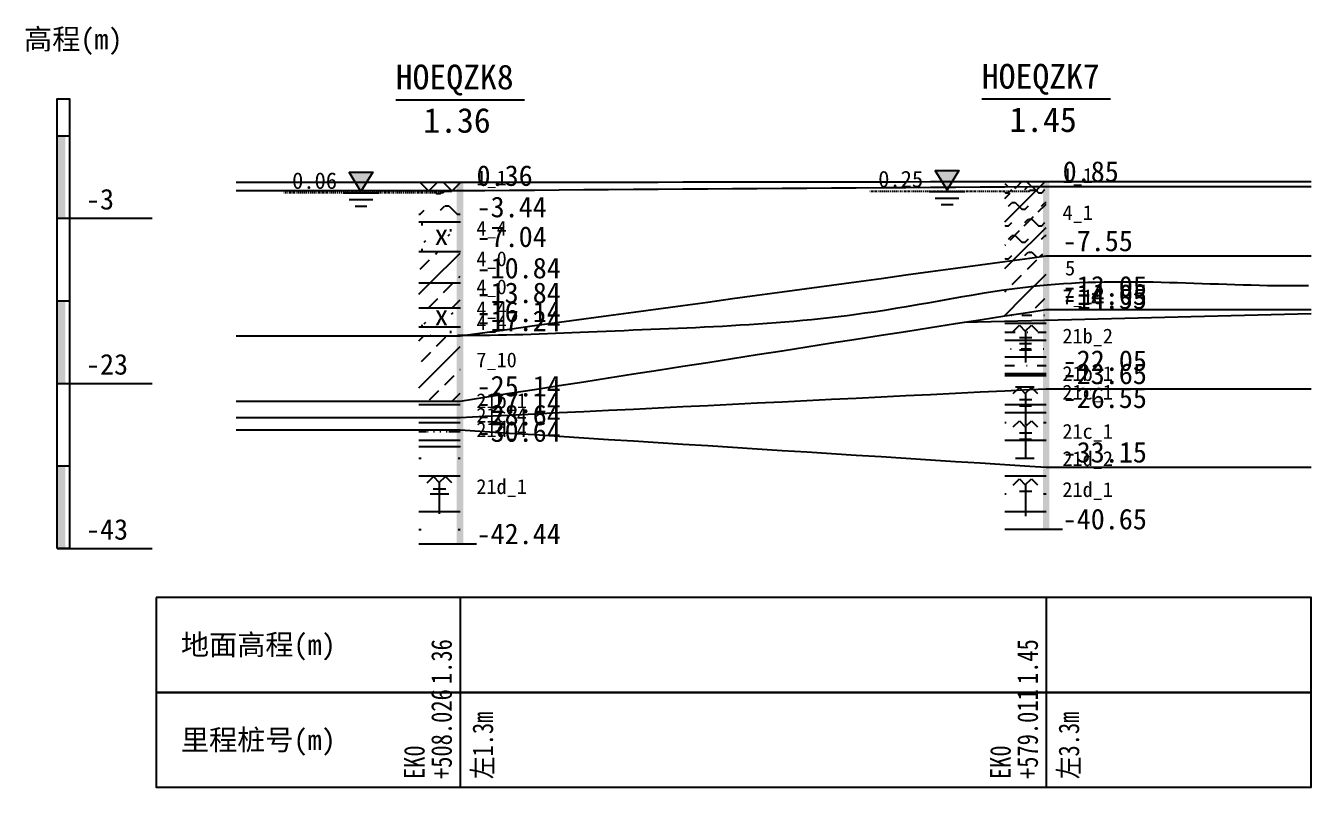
# Model space of a CAD drawing. Header units: millimetres. Extents: x 0 to 987207, y 0 to 5060561.
# Drawn here: x 492769.6 to 492925.3, y 2530088.9 to 2530181.1 of the extents above; entities that cross this region are included whole.
import ezdxf

# ---------------------------------------------------------------- set-up
doc = ezdxf.new("R2010")
doc.units = ezdxf.units.MM
doc.header["$LTSCALE"] = 0.1
doc.linetypes.add('DASHDOT', pattern=[1, 0.5, -0.25, 0, -0.25])
for name, color, linetype in [('1', 1, 'CONTINUOUS'), ('3', 3, 'CONTINUOUS'), ('4', 5, 'CONTINUOUS'), ('其他', 7, 'CONTINUOUS'), ('图例1', 3, 'CONTINUOUS'), ('图例21b', 3, 'CONTINUOUS'), ('图例21c', 3, 'CONTINUOUS'), ('图例21d', 3, 'CONTINUOUS'), ('图例4', 3, 'CONTINUOUS'), ('图例5', 3, 'CONTINUOUS'), ('图例7', 3, 'CONTINUOUS'), ('地表线', 6, 'CONTINUOUS'), ('子层线', 4, 'CONTINUOUS'), ('层号（子）1_1', 2, 'CONTINUOUS'), ('层号（子）21b_1', 2, 'CONTINUOUS'), ('层号（子）21b_2', 2, 'CONTINUOUS'), ('层号（子）21c_1', 2, 'CONTINUOUS'), ('层号（子）21c_4', 2, 'CONTINUOUS'), ('层号（子）21d_1', 2, 'CONTINUOUS'), ('层号（子）21d_2', 2, 'CONTINUOUS'), ('层号（子）21d_4', 2, 'CONTINUOUS'), ('层号（子）4_0', 2, 'CONTINUOUS'), ('层号（子）4_1', 2, 'CONTINUOUS'), ('层号（子）4_4', 2, 'CONTINUOUS'), ('层号（子）7_10', 2, 'CONTINUOUS'), ('层深1', 7, 'CONTINUOUS'), ('层深21b', 7, 'CONTINUOUS'), ('层深21c', 7, 'CONTINUOUS'), ('层深21d', 7, 'CONTINUOUS'), ('层深4', 7, 'CONTINUOUS'), ('层深5', 7, 'CONTINUOUS'), ('层深7', 7, 'CONTINUOUS'), ('层深8', 7, 'CONTINUOUS'), ('层线1', 4, 'CONTINUOUS'), ('层线21b', 4, 'CONTINUOUS'), ('层线21c', 4, 'CONTINUOUS'), ('层线4', 4, 'CONTINUOUS'), ('层线7', 4, 'CONTINUOUS'), ('层线8', 4, 'CONTINUOUS')]:
    doc.layers.add(name, color=color, linetype=linetype)
doc.styles.add('tsObj1', font='SIMFANG.TTF')
doc.styles.add('tsObj2', font='SIMFANG.TTF')
pattern_1 = [(45, (492703.8707, 2530001.3007), (-1.414214, 1.414214), []), (135, (492703.8707, 2530001.3007), (-1.414214, -1.414214), [])]
pattern_2 = [(45, (492704.5707, 2530004.8007), (2.474874, 7.42462), [0.28, -3.5]), (45, (492705.6207, 2530003.0507), (3e-16, 4.94975), [0.28, -3.5]), (90, (492709.1207, 2530003.0507), (-3.5, 0.7), [0.28, -2.8])]
pattern_3 = [(45, (492703.8707, 2530001.3007), (-2.828424, 2.828424), []), (45, (492706.6707, 2530001.3007), (-2.828424, 2.828424), [1.6, -1])]
pattern_4 = [(0, (492703.8707, 2530001.3007), (0, 4.32), []), (0, (492703.8707, 2530003.4607), (3.375, 4.32), [2.25, -4.5])]
pattern_5 = [(0, (492703.8707, 2530001.3007), (0, 2.16), []), (0, (492703.8707, 2530002.3807), (2.25, 2.16), [1.8, -2.7]), (0, (492703.8707, 2530002.3807), (2.34, 2.16), [0.09, -0.675])]

msp = doc.modelspace()

# ---------------------------------------------------------------- hatches: boundary and pattern name
at = {"layer": '4', "linetype": 'Continuous'}
h = msp.add_hatch(color=8, dxfattribs=at)
h.dxf.hatch_style = 1
h.paths.add_polyline_path([(492808.7818, 2530163.3838), (492811.6618, 2530163.3838), (492810.2218, 2530161.0638)])
h = msp.add_hatch(color=8, dxfattribs=at)
h.dxf.hatch_style = 1
h.paths.add_polyline_path([(492879.7718, 2530163.5738), (492882.6518, 2530163.5738), (492881.2118, 2530161.2538)])
at = {"layer": '图例1', "linetype": 'Continuous'}
h = msp.add_hatch(dxfattribs=at)
h.set_pattern_fill('STT', color=8, scale=0.4, style=2, pattern_type=2)
h.set_pattern_definition(pattern_1)
h.paths.add_polyline_path([(492817.2218, 2530162.1638), (492822.2218, 2530162.1638), (492822.2218, 2530161.1638), (492817.2218, 2530161.1638)])
h = msp.add_hatch(dxfattribs=at)
h.set_pattern_fill('STT', color=8, scale=0.4, style=2, pattern_type=2)
h.set_pattern_definition(pattern_1)
h.paths.add_polyline_path([(492888.2118, 2530162.2475), (492888.2218, 2530162.2475), (492891.2218, 2530162.2513), (492893.2118, 2530162.2538), (492893.2118, 2530161.6538), (492891.2218, 2530161.6401), (492888.2218, 2530161.6194), (492888.2118, 2530161.6193)])
at = {"layer": '图例21b', "linetype": 'Continuous'}
h = msp.add_hatch(dxfattribs=at)
h.set_pattern_fill('FSZNY', color=8, scale=0.5, style=2, pattern_type=2)
h.set_pattern_definition([(0, (492703.8707, 2530001.3007), (0, 2.025), []), (0, (492705.4907, 2530002.2727), (2.025, 2.025), [0.081, -1.215, 1.215, -1.458])])
h.paths.add_polyline_path([(492888.2118, 2530145.9727), (492888.2218, 2530145.9743), (492891.2218, 2530146.443), (492893.2118, 2530146.2538), (492893.2118, 2530138.7538), (492891.2218, 2530138.7538), (492888.2218, 2530138.7538), (492888.2118, 2530138.7538)])
h = msp.add_hatch(dxfattribs=at)
h.set_pattern_fill('NY', color=8, scale=0.6, style=2, pattern_type=2)
h.set_pattern_definition(pattern_4)
h.paths.add_polyline_path([(492888.2118, 2530138.7538), (492888.2218, 2530138.7538), (492891.2218, 2530138.7538), (492893.2118, 2530138.7538), (492893.2118, 2530137.1538), (492891.2218, 2530137.056), (492888.2218, 2530136.9085), (492888.2118, 2530136.908)])
h = msp.add_hatch(dxfattribs=at)
h.set_pattern_fill('NY', color=8, scale=0.6, style=2, pattern_type=2)
h.set_pattern_definition(pattern_4)
h.paths.add_polyline_path([(492817.2218, 2530135.6638), (492822.2218, 2530135.6638), (492822.2218, 2530133.6638), (492817.2218, 2530133.6638)])
at = {"layer": '图例21c', "linetype": 'Continuous'}
h = msp.add_hatch(dxfattribs=at)
h.set_pattern_fill('NY', color=8, scale=0.6, style=2, pattern_type=2)
h.set_pattern_definition(pattern_4)
h.paths.add_polyline_path([(492888.2118, 2530136.908), (492888.2218, 2530136.9085), (492891.2218, 2530137.056), (492893.2118, 2530137.1538), (492893.2118, 2530134.2538), (492891.2218, 2530134.2538), (492888.2218, 2530134.2538), (492888.2118, 2530134.2538)])
h = msp.add_hatch(dxfattribs=at)
h.set_pattern_fill('NZFSY', color=8, scale=0.45, style=2, pattern_type=2)
h.set_pattern_definition(pattern_5)
h.paths.add_polyline_path([(492817.2218, 2530133.6638), (492822.2218, 2530133.6638), (492822.2218, 2530132.1638), (492817.2218, 2530132.1638)])
h = msp.add_hatch(dxfattribs=at)
h.set_pattern_fill('NY', color=8, scale=0.6, style=2, pattern_type=2)
h.set_pattern_definition(pattern_4)
h.paths.add_polyline_path([(492888.2118, 2530134.2538), (492888.2218, 2530134.2538), (492891.2218, 2530134.2538), (492893.2118, 2530134.2538), (492893.2118, 2530127.6538), (492891.2218, 2530127.7803), (492888.2218, 2530127.9708), (492888.2118, 2530127.9715)])
at = {"layer": '图例21d', "linetype": 'Continuous'}
h = msp.add_hatch(dxfattribs=at)
h.set_pattern_fill('NZFSY', color=8, scale=0.45, style=2, pattern_type=2)
h.set_pattern_definition(pattern_5)
h.paths.add_polyline_path([(492817.2218, 2530132.1638), (492822.2218, 2530132.1638), (492822.2218, 2530130.1638), (492817.2218, 2530130.1638)])
h = msp.add_hatch(dxfattribs=at)
h.set_pattern_fill('NY', color=8, scale=0.6, style=2, pattern_type=2)
h.set_pattern_definition(pattern_4)
h.paths.add_polyline_path([(492817.2218, 2530130.1638), (492822.2218, 2530130.1638), (492822.2218, 2530118.3638), (492817.2218, 2530118.3638)])
h = msp.add_hatch(dxfattribs=at)
h.set_pattern_fill('NY', color=8, scale=0.6, style=2, pattern_type=2)
h.set_pattern_definition(pattern_4)
h.paths.add_polyline_path([(492888.2118, 2530128.1614), (492888.2218, 2530127.9708), (492891.2218, 2530127.7803), (492893.2118, 2530127.6538), (492893.2118, 2530120.1538), (492891.2218, 2530120.1538), (492888.2218, 2530120.1538), (492888.2118, 2530120.1538)])
at = {"layer": '图例4', "linetype": 'Continuous'}
h = msp.add_hatch(dxfattribs=at)
h.set_pattern_fill('YN', color=8, scale=0.5, style=2, pattern_type=2)
h.set_pattern_definition([(45, (492702.3707, 2530001.3007), (-2.49962, 2.49962), [0.705, -2.83]), (0, (492702.8707, 2530001.8007), (2.5, 2.5), [0.5, -4.5]), (315, (492703.3707, 2530001.8007), (4.99999, -1e-05), [1.414214, -2.12132]), (0, (492704.3707, 2530000.8007), (2.5, 2.5), [0.5, -4.5]), (45, (492704.8707, 2530000.8007), (-2.5, 2.5), [0.70711, -2.82843])])
h.paths.add_polyline_path([(492817.2218, 2530161.1638), (492822.2218, 2530161.1638), (492822.2218, 2530157.3638), (492817.2218, 2530157.3638)])
h = msp.add_hatch(dxfattribs=at)
h.set_pattern_fill('YNZFZNT', color=8, scale=0.4, style=2, pattern_type=2)
h.set_pattern_definition([(45, (492703.8707, 2530001.3007), (-2.82843, 2.82843), []), (45, (492706.699, 2530001.3007), (-2.82843, 2.82843), [1.6, -0.8]), (45, (492702.6707, 2530001.3007), (-1.999698, 1.999698), [0.564, -2.264]), (0, (492703.0707, 2530001.7007), (2, 2), [0.4, -3.6]), (315, (492703.4707, 2530001.7007), (3.999992, -8e-06), [1.13137, -1.697056]), (0, (492704.2707, 2530000.9007), (2, 2), [0.4, -3.6]), (45, (492704.6707, 2530000.9007), (-2, 2), [0.565686, -2.262742])])
h.paths.add_polyline_path([(492888.2118, 2530161.6193), (492888.2218, 2530161.6194), (492891.2218, 2530161.6401), (492893.2118, 2530161.6538), (492893.2118, 2530153.2538), (492891.2218, 2530152.9822), (492888.2218, 2530152.5727), (492888.2118, 2530152.5713)])
h = msp.add_hatch(dxfattribs=at)
h.set_pattern_fill('XS', color=8, scale=0.7, style=2, pattern_type=2)
h.set_pattern_definition(pattern_2)
h.paths.add_polyline_path([(492817.2218, 2530157.3638), (492822.2218, 2530157.3638), (492822.2218, 2530153.7638), (492817.2218, 2530153.7638)])
h = msp.add_hatch(dxfattribs=at)
h.set_pattern_fill('FZNT', color=8, scale=0.4, style=2, pattern_type=2)
h.set_pattern_definition(pattern_3)
h.paths.add_polyline_path([(492817.2218, 2530153.7638), (492822.2218, 2530153.7638), (492822.2218, 2530149.9638), (492817.2218, 2530149.9638)])
h = msp.add_hatch(dxfattribs=at)
h.set_pattern_fill('FZNT', color=8, scale=0.4, style=2, pattern_type=2)
h.set_pattern_definition(pattern_3)
h.paths.add_polyline_path([(492817.2218, 2530149.9638), (492822.2218, 2530149.9638), (492822.2218, 2530146.9638), (492817.2218, 2530146.9638)])
h = msp.add_hatch(dxfattribs=at)
h.set_pattern_fill('XS', color=8, scale=0.7, style=2, pattern_type=2)
h.set_pattern_definition(pattern_2)
h.paths.add_polyline_path([(492817.2218, 2530146.9638), (492822.2218, 2530146.9638), (492822.2218, 2530144.6638), (492817.2218, 2530144.6638)])
h = msp.add_hatch(dxfattribs=at)
h.set_pattern_fill('XS', color=8, scale=0.7, style=2, pattern_type=2)
h.set_pattern_definition(pattern_2)
h.paths.add_polyline_path([(492817.2218, 2530144.6638), (492822.2218, 2530144.6638), (492822.2218, 2530143.5638), (492817.2218, 2530143.5638)])
at = {"layer": '图例5', "linetype": 'Continuous'}
h = msp.add_hatch(dxfattribs=at)
h.set_pattern_fill('FZNT', color=8, scale=0.4, style=2, pattern_type=2)
h.set_pattern_definition(pattern_3)
h.paths.add_polyline_path([(492888.2118, 2530152.5713), (492888.2218, 2530152.5727), (492891.2218, 2530152.9822), (492893.2118, 2530153.2538), (492893.2118, 2530147.7538), (492891.2218, 2530148.1578), (492888.2218, 2530148.7667), (492888.2118, 2530148.7688)])
at = {"layer": '图例7', "linetype": 'Continuous'}
h = msp.add_hatch(dxfattribs=at)
h.set_pattern_fill('FZNT', color=8, scale=0.4, style=2, pattern_type=2)
h.set_pattern_definition(pattern_3)
h.paths.add_polyline_path([(492888.2118, 2530148.7688), (492888.2218, 2530148.7667), (492891.2218, 2530148.1578), (492893.2118, 2530147.7538), (492893.2118, 2530146.7538), (492891.2218, 2530146.443), (492888.2218, 2530145.9743), (492888.2118, 2530145.9727)])
h = msp.add_hatch(dxfattribs=at)
h.set_pattern_fill('FZNT', color=8, scale=0.4, style=2, pattern_type=2)
h.set_pattern_definition(pattern_3)
h.paths.add_polyline_path([(492817.2218, 2530143.5638), (492822.2218, 2530143.5638), (492822.2218, 2530135.6638), (492817.2218, 2530135.6638)])

# ---------------------------------------------------------------- linework, layer by layer
at = {"layer": '1', "color": 8, "linetype": 'Continuous'}
for p, q in [((492891.2118, 2530120.1538), (492895.2118, 2530120.1538)), ((492820.2218, 2530118.3638), (492824.2218, 2530118.3638))]:
    msp.add_line(p, q, dxfattribs=at)
for points in [[(492821.8218, 2530162.1638), (492822.6218, 2530162.1638), (492821.8218, 2530118.3638), (492822.6218, 2530118.3638)], [(492892.8118, 2530162.2538), (492893.6118, 2530162.2538), (492892.8118, 2530120.1538), (492893.6118, 2530120.1538)]]:
    msp.add_solid(points, dxfattribs=at)
at = {"layer": '3', "color": 8, "linetype": 'Continuous'}
for p, q in [((492889.2268, 2530144.0984), (492889.9918, 2530144.8634)), ((492889.9918, 2530144.8634), (492890.6818, 2530144.1284)), ((492890.6818, 2530144.1284), (492891.4468, 2530144.8634)), ((492890.6818, 2530144.1284), (492890.6818, 2530144.1284)), ((492890.6968, 2530144.1284), (492890.6968, 2530140.3334)), ((492891.4468, 2530144.8634), (492892.1818, 2530144.1284)), ((492889.9768, 2530143.3784), (492891.4768, 2530143.3784)), ((492889.9768, 2530142.6434), (492891.4468, 2530142.6434)), ((492889.9768, 2530141.8784), (492891.4468, 2530141.8784)), ((492889.2268, 2530136.556), (492889.9918, 2530137.321)), ((492889.9918, 2530137.321), (492890.6818, 2530136.586)), ((492890.6818, 2530136.586), (492891.4468, 2530137.321)), ((492890.6818, 2530136.586), (492890.6818, 2530136.586)), ((492890.6968, 2530136.586), (492890.6968, 2530132.791)), ((492891.4468, 2530137.321), (492892.1818, 2530136.586)), ((492889.9768, 2530135.836), (492891.4768, 2530135.836)), ((492889.9768, 2530135.101), (492891.4468, 2530135.101)), ((492889.2268, 2530132.517), (492889.9918, 2530133.282)), ((492889.9918, 2530133.282), (492890.6818, 2530132.547)), ((492890.6818, 2530132.547), (492891.4468, 2530133.282)), ((492891.4468, 2530133.282), (492892.1818, 2530132.547)), ((492889.9768, 2530131.797), (492891.4768, 2530131.797)), ((492890.6818, 2530132.547), (492890.6818, 2530132.547)), ((492890.6968, 2530132.547), (492890.6968, 2530128.752)), ((492889.9768, 2530131.062), (492891.4468, 2530131.062)), ((492818.2368, 2530125.7638), (492819.0018, 2530126.5288)), ((492819.0018, 2530126.5288), (492819.6918, 2530125.7938)), ((492819.6918, 2530125.7938), (492820.4568, 2530126.5288)), ((492819.6918, 2530125.7938), (492819.6918, 2530125.7938)), ((492819.7068, 2530125.7938), (492819.7068, 2530121.9988)), ((492820.4568, 2530126.5288), (492821.1918, 2530125.7938)), ((492889.2268, 2530125.467), (492889.9918, 2530126.232)), ((492889.9918, 2530126.232), (492890.6818, 2530125.497)), ((492890.6818, 2530125.497), (492891.4468, 2530126.232)), ((492890.6818, 2530125.497), (492890.6818, 2530125.497)), ((492890.6968, 2530125.497), (492890.6968, 2530121.702)), ((492891.4468, 2530126.232), (492892.1818, 2530125.497)), ((492818.9868, 2530125.0438), (492820.4868, 2530125.0438)), ((492889.9768, 2530124.747), (492891.4768, 2530124.747))]:
    msp.add_line(p, q, dxfattribs=at)
at = {"layer": '4', "color": 8, "linetype": 'Continuous'}
for p, q in [((492821.2218, 2530161.0638), (492820.2218, 2530161.0638)), ((492820.2218, 2530160.8638), (492820.2218, 2530161.0638)), ((492879.0518, 2530161.0538), (492883.3718, 2530161.0538)), ((492892.2118, 2530161.1538), (492891.2118, 2530161.1538)), ((492891.2118, 2530161.0538), (492891.2118, 2530161.1538)), ((492808.0618, 2530160.8638), (492812.3818, 2530160.8638)), ((492808.7818, 2530160.0638), (492811.6618, 2530160.0638)), ((492879.7718, 2530160.2538), (492882.6518, 2530160.2538)), ((492880.4918, 2530159.4538), (492881.9318, 2530159.4538)), ((492809.5018, 2530159.2638), (492810.9418, 2530159.2638))]:
    msp.add_line(p, q, dxfattribs=at)
at = {"layer": '4', "color": 8, "linetype": 'DASHDOT', "ltscale": 4}
for p, q in [((492891.2118, 2530161.0538), (492871.8714, 2530161.0538)), ((492820.2218, 2530160.8638), (492800.8814, 2530160.8638))]:
    msp.add_line(p, q, dxfattribs=at)
at = {"layer": '4', "color": 8, "linetype": 'Continuous'}
for points in [[(492808.7818, 2530163.3838), (492811.6618, 2530163.3838), (492810.2218, 2530161.0638), (492808.7818, 2530163.3838)], [(492879.7718, 2530163.5738), (492882.6518, 2530163.5738), (492881.2118, 2530161.2538), (492879.7718, 2530163.5738)]]:
    msp.add_lwpolyline(points, dxfattribs=at)
at = {"layer": '其他', "linetype": 'Continuous'}
for p, q in [((492773.4141, 2530167.8038), (492774.9141, 2530167.8038)), ((492773.4141, 2530157.8038), (492784.9141, 2530157.8038)), ((492773.4141, 2530147.8038), (492774.9141, 2530147.8038)), ((492773.4141, 2530137.8038), (492784.9141, 2530137.8038)), ((492773.4141, 2530127.8038), (492774.9141, 2530127.8038)), ((492773.4141, 2530117.8038), (492784.9141, 2530117.8038)), ((492822.2218, 2530111.8719), (492822.2218, 2530100.3719)), ((492893.2118, 2530111.8719), (492893.2118, 2530100.3719)), ((492822.2218, 2530100.3719), (492822.2218, 2530088.8719)), ((492893.2118, 2530100.3719), (492893.2118, 2530088.8719))]:
    msp.add_line(p, q, dxfattribs=at)
for points in [[(492773.4141, 2530117.8038), (492773.4141, 2530172.2538), (492774.9141, 2530172.2538), (492774.9141, 2530117.8038), (492773.4141, 2530117.8038)], [(492785.4141, 2530111.8719), (492785.4141, 2530100.3719), (492925.3272, 2530100.3719), (492925.3272, 2530111.8719), (492785.4141, 2530111.8719)], [(492785.4141, 2530100.3719), (492785.4141, 2530088.8719), (492925.3272, 2530088.8719), (492925.3272, 2530100.3719), (492785.4141, 2530100.3719)]]:
    msp.add_lwpolyline(points, dxfattribs=at)
at = {"layer": '其他', "color": 8, "linetype": 'Continuous'}
for points in [[(492814.4337, 2530172.1638), (492830.0099, 2530172.1638)], [(492885.4237, 2530172.2538), (492900.9999, 2530172.2538)]]:
    msp.add_lwpolyline(points, dxfattribs=at)
at = {"layer": '其他', "linetype": 'Continuous'}
for points in [[(492773.5141, 2530167.8038), (492774.4141, 2530167.8038), (492773.5141, 2530157.8038), (492774.4141, 2530157.8038)], [(492773.5141, 2530147.8038), (492774.4141, 2530147.8038), (492773.5141, 2530137.8038), (492774.4141, 2530137.8038)], [(492773.5141, 2530127.8038), (492774.4141, 2530127.8038), (492773.5141, 2530117.8038), (492774.4141, 2530117.8038)]]:
    msp.add_solid(points, dxfattribs=at)
at = {"layer": '地表线', "color": 8, "linetype": 'Continuous'}
msp.add_lwpolyline([(492795.1064, 2530162.1638), (492822.2218, 2530162.1638), (492825.2218, 2530162.1676), (492828.2218, 2530162.1714), (492831.2218, 2530162.1752), (492834.2218, 2530162.179), (492837.2218, 2530162.1828), (492840.2218, 2530162.1867), (492843.2218, 2530162.1905), (492846.2218, 2530162.1943), (492849.2218, 2530162.1981), (492852.2218, 2530162.2019), (492855.2218, 2530162.2057), (492858.2218, 2530162.2095), (492861.2218, 2530162.2133), (492864.2218, 2530162.2171), (492867.2218, 2530162.2209), (492870.2218, 2530162.2247), (492873.2218, 2530162.2285), (492876.2218, 2530162.2323), (492879.2218, 2530162.2361), (492882.2218, 2530162.2399), (492885.2218, 2530162.2437), (492888.2218, 2530162.2475), (492891.2218, 2530162.2513), (492893.2118, 2530162.2538), (492925.3272, 2530162.2538)], dxfattribs=at)
at = {"layer": '子层线', "color": 8, "linetype": 'Continuous'}
for points in [[(492817.2218, 2530157.3638), (492822.2218, 2530157.3638), (492822.2218, 2530157.3638)], [(492817.2218, 2530153.7638), (492822.2218, 2530153.7638), (492822.2218, 2530153.7638)], [(492817.2218, 2530149.9638), (492822.2218, 2530149.9638), (492822.2218, 2530149.9638)], [(492817.2218, 2530146.9638), (492822.2218, 2530146.9638), (492822.2218, 2530146.9638)], [(492817.2218, 2530144.6638), (492822.2218, 2530144.6638), (492822.2218, 2530144.6638)], [(492817.2218, 2530143.5638), (492822.2218, 2530143.5638), (492822.2218, 2530143.5638)], [(492888.2118, 2530138.7538), (492888.2218, 2530138.7538), (492891.2218, 2530138.7538), (492893.2118, 2530138.7538)], [(492888.2118, 2530136.908), (492888.2218, 2530136.9085), (492891.2218, 2530137.056), (492893.2118, 2530137.1538)], [(492888.2118, 2530134.2538), (492888.2218, 2530134.2538), (492891.2218, 2530134.2538), (492893.2118, 2530134.2538)], [(492817.2218, 2530130.1638), (492822.2218, 2530130.1638), (492822.2218, 2530130.1638)], [(492888.2118, 2530127.9715), (492888.2218, 2530127.9708), (492891.2218, 2530127.7803), (492893.2118, 2530127.6538)], [(492888.2118, 2530120.1538), (492888.2218, 2530120.1538), (492891.2218, 2530120.1538), (492893.2118, 2530120.1538)], [(492817.2218, 2530118.3638), (492822.2218, 2530118.3638), (492822.2218, 2530118.3638)]]:
    msp.add_lwpolyline(points, dxfattribs=at)
at = {"layer": '层线1', "color": 8, "linetype": 'Continuous'}
msp.add_lwpolyline([(492795.1064, 2530161.1638), (492822.2218, 2530161.1638), (492825.2218, 2530161.1845), (492828.2218, 2530161.2052), (492831.2218, 2530161.226), (492834.2218, 2530161.2467), (492837.2218, 2530161.2674), (492840.2218, 2530161.2881), (492843.2218, 2530161.3088), (492846.2218, 2530161.3295), (492849.2218, 2530161.3502), (492852.2218, 2530161.3709), (492855.2218, 2530161.3916), (492858.2218, 2530161.4123), (492861.2218, 2530161.433), (492864.2218, 2530161.4537), (492867.2218, 2530161.4744), (492870.2218, 2530161.4951), (492873.2218, 2530161.5159), (492876.2218, 2530161.5366), (492879.2218, 2530161.5573), (492882.2218, 2530161.578), (492885.2218, 2530161.5987), (492888.2218, 2530161.6194), (492891.2218, 2530161.6401), (492893.2118, 2530161.6538), (492925.3272, 2530161.6538)], dxfattribs=at)
at = {"layer": '层线21b', "color": 8, "linetype": 'Continuous'}
msp.add_lwpolyline([(492795.1064, 2530133.6638), (492822.2218, 2530133.6638), (492825.2218, 2530133.8113), (492828.2218, 2530133.9588), (492831.2218, 2530134.1063), (492834.2218, 2530134.2538), (492837.2218, 2530134.4013), (492840.2218, 2530134.5487), (492843.2218, 2530134.6962), (492846.2218, 2530134.8437), (492849.2218, 2530134.9912), (492852.2218, 2530135.1387), (492855.2218, 2530135.2862), (492858.2218, 2530135.4337), (492861.2218, 2530135.5811), (492864.2218, 2530135.7286), (492867.2218, 2530135.8761), (492870.2218, 2530136.0236), (492873.2218, 2530136.1711), (492876.2218, 2530136.3186), (492879.2218, 2530136.4661), (492882.2218, 2530136.6135), (492885.2218, 2530136.761), (492888.2218, 2530136.9085), (492891.2218, 2530137.056), (492893.2118, 2530137.1538), (492925.3272, 2530137.1538)], dxfattribs=at)
at = {"layer": '层线21c', "color": 8, "linetype": 'Continuous'}
msp.add_lwpolyline([(492795.1064, 2530132.1638), (492822.2218, 2530132.1638), (492825.2218, 2530131.9732), (492828.2218, 2530131.7827), (492831.2218, 2530131.5921), (492834.2218, 2530131.4015), (492837.2218, 2530131.2109), (492840.2218, 2530131.0203), (492843.2218, 2530130.8297), (492846.2218, 2530130.6391), (492849.2218, 2530130.4485), (492852.2218, 2530130.2579), (492855.2218, 2530130.0673), (492858.2218, 2530129.8767), (492861.2218, 2530129.6862), (492864.2218, 2530129.4956), (492867.2218, 2530129.305), (492870.2218, 2530129.1144), (492873.2218, 2530128.9238), (492876.2218, 2530128.7332), (492879.2218, 2530128.5426), (492882.2218, 2530128.352), (492885.2218, 2530128.1614), (492888.2218, 2530127.9708), (492891.2218, 2530127.7803), (492893.2118, 2530127.6538), (492925.3272, 2530127.6538)], dxfattribs=at)
at = {"layer": '层线4', "color": 8, "linetype": 'Continuous'}
msp.add_lwpolyline([(492795.1064, 2530143.5638), (492822.2218, 2530143.5638), (492825.2218, 2530143.9733), (492828.2218, 2530144.3828), (492831.2218, 2530144.7923), (492834.2218, 2530145.2018), (492837.2218, 2530145.6113), (492840.2218, 2530146.0208), (492843.2218, 2530146.4303), (492846.2218, 2530146.8398), (492849.2218, 2530147.2493), (492852.2218, 2530147.6588), (492855.2218, 2530148.0683), (492858.2218, 2530148.4778), (492861.2218, 2530148.8873), (492864.2218, 2530149.2968), (492867.2218, 2530149.7062), (492870.2218, 2530150.1157), (492873.2218, 2530150.5252), (492876.2218, 2530150.9347), (492879.2218, 2530151.3442), (492882.2218, 2530151.7537), (492885.2218, 2530152.1632), (492888.2218, 2530152.5727), (492891.2218, 2530152.9822), (492893.2118, 2530153.2538), (492925.3272, 2530153.2538)], dxfattribs=at)
at = {"layer": '层线4', "color": 8, "linetype": 'Continuous', "start_tangent": (-0.99993198, -0.0116632), "end_tangent": (-0.99988942, 0.01487076)}
msp.add_spline([(492924.9862, 2530149.6133), (492893.3349, 2530149.7066), (492872.3273, 2530146.4418), (492837.7634, 2530144.0132), (492821.9166, 2530143.6063)], degree=3, dxfattribs=at)
at = {"layer": '层线7', "color": 8, "linetype": 'Continuous'}
msp.add_lwpolyline([(492795.1064, 2530135.6638), (492822.2218, 2530135.6638), (492825.2218, 2530136.1325), (492828.2218, 2530136.6011), (492831.2218, 2530137.0698), (492834.2218, 2530137.5385), (492837.2218, 2530138.0071), (492840.2218, 2530138.4758), (492843.2218, 2530138.9444), (492846.2218, 2530139.4131), (492849.2218, 2530139.8817), (492852.2218, 2530140.3504), (492855.2218, 2530140.8191), (492858.2218, 2530141.2877), (492861.2218, 2530141.7564), (492864.2218, 2530142.225), (492867.2218, 2530142.6937), (492870.2218, 2530143.1624), (492873.2218, 2530143.631), (492876.2218, 2530144.0997), (492879.2218, 2530144.5683), (492882.2218, 2530145.037), (492885.2218, 2530145.5056), (492888.2218, 2530145.9743), (492891.2218, 2530146.443), (492893.2118, 2530146.7538), (492925.3272, 2530146.7538)], dxfattribs=at)
at = {"layer": '层线8', "color": 8, "linetype": 'Continuous'}
msp.add_lwpolyline([(492883.2659, 2530145.1973), (492893.0355, 2530145.478), (492925.3272, 2530146.2538)], dxfattribs=at)

# ---------------------------------------------------------------- texts
at = {"layer": '3', "color": 8, "linetype": 'Continuous', "style": 'tsObj2'}
for p in [(492819.1218, 2530154.5638), (492819.1218, 2530144.8138)]:
    msp.add_text('x', height=2.5, dxfattribs=at).set_placement(p)
at = {"layer": '4', "color": 8, "linetype": 'Continuous', "style": 'tsObj1'}
for s, p in [('0.06', (492801.8814, 2530161.3638)), ('0.25', (492872.8714, 2530161.5538))]:
    msp.add_text(s, height=2, dxfattribs=at).set_placement(p)
at = {"layer": '其他', "linetype": 'Continuous', "style": 'tsObj1'}
for s, p in [('高程(m)', (492769.4141, 2530178.2538)), ('-3', (492776.9141, 2530158.8641)), ('-23', (492776.9141, 2530138.8641)), ('-43', (492776.9141, 2530118.8641)), ('地面高程(m)', (492788.4141, 2530104.9021)), ('里程桩号(m)', (492788.4141, 2530093.3719))]:
    msp.add_text(s, height=2.5, dxfattribs=at).set_placement(p)
at = {"layer": '其他', "color": 8, "linetype": 'Continuous', "style": 'tsObj1'}
for s, height, p in [('HOEQZK7', 3, (492885.4237, 2530173.5042)), ('HOEQZK8', 3, (492814.4337, 2530173.4142)), ('1.36', 3, (492817.7715, 2530168.1638)), ('1.45', 3, (492888.7615, 2530168.2538)), ('-40.65', 2.5, (492895.2118, 2530120.1141)), ('-42.44', 2.5, (492824.2218, 2530118.3241))]:
    msp.add_text(s, height=height, dxfattribs=at).set_placement(p)
at = {"layer": '其他', "linetype": 'Continuous', "style": 'tsObj1', "width": 0.8}
for s, p in [('1.36', (492821.2218, 2530101.3719)), ('1.45', (492892.2118, 2530101.3719)), ('+508.026', (492821.2218, 2530089.8719)), ('+579.011', (492892.2118, 2530089.8719)), ('左1.3m', (492826.2218, 2530089.8719)), ('左3.3m', (492897.2118, 2530089.8719)), ('EK0', (492817.9218, 2530089.8719)), ('EK0', (492888.9118, 2530089.8719))]:
    msp.add_text(s, height=2.5, rotation=89.999998, dxfattribs=at).set_placement(p)
at = {"layer": '层号（子）1_1', "color": 8, "linetype": 'Continuous', "style": 'tsObj1'}
for p in [(492824.2035, 2530161.7989), (492895.1935, 2530162.0889)]:
    msp.add_text('1_1', height=1.8, dxfattribs=at).set_placement(p)
at = {"layer": '层号（子）21b_1', "color": 8, "linetype": 'Continuous', "style": 'tsObj1'}
for p in [(492895.1814, 2530138.0889), (492824.1914, 2530134.7989)]:
    msp.add_text('21b_1', height=1.8, dxfattribs=at).set_placement(p)
at = {"layer": '层号（子）21b_2', "color": 8, "linetype": 'Continuous', "style": 'tsObj1'}
msp.add_text('21b_2', height=1.8, dxfattribs=at).set_placement((492895.1814, 2530142.6389))
at = {"layer": '层号（子）21c_1', "color": 8, "linetype": 'Continuous', "style": 'tsObj1'}
for p in [(492895.1814, 2530135.8389), (492895.1814, 2530131.0889)]:
    msp.add_text('21c_1', height=1.8, dxfattribs=at).set_placement(p)
at = {"layer": '层号（子）21c_4', "color": 8, "linetype": 'Continuous', "style": 'tsObj1'}
msp.add_text('21c_4', height=1.8, dxfattribs=at).set_placement((492824.1914, 2530133.0489))
at = {"layer": '层号（子）21d_1', "color": 8, "linetype": 'Continuous', "style": 'tsObj1'}
for p in [(492824.1914, 2530124.3989), (492895.1814, 2530124.0389)]:
    msp.add_text('21d_1', height=1.8, dxfattribs=at).set_placement(p)
at = {"layer": '层号（子）21d_2', "color": 8, "linetype": 'Continuous', "style": 'tsObj1'}
msp.add_text('21d_2', height=1.8, dxfattribs=at).set_placement((492895.1814, 2530127.7889))
at = {"layer": '层号（子）21d_4', "color": 8, "linetype": 'Continuous', "style": 'tsObj1'}
msp.add_text('21d_4', height=1.8, dxfattribs=at).set_placement((492824.1914, 2530131.2989))
at = {"layer": '层号（子）4_0', "color": 8, "linetype": 'Continuous', "style": 'tsObj1'}
for p in [(492824.2035, 2530151.9989), (492824.2035, 2530148.5989)]:
    msp.add_text('4_0', height=1.8, dxfattribs=at).set_placement(p)
at = {"layer": '层号（子）4_1', "color": 8, "linetype": 'Continuous', "style": 'tsObj1'}
for s, p in [('4_1', (492895.1935, 2530157.5889)), ('5', (492895.5044, 2530150.8802))]:
    msp.add_text(s, height=1.8, dxfattribs=at).set_placement(p)
at = {"layer": '层号（子）4_4', "color": 8, "linetype": 'Continuous', "style": 'tsObj1'}
for p in [(492824.2035, 2530155.6989), (492824.2035, 2530145.9489), (492824.2035, 2530144.2489)]:
    msp.add_text('4_4', height=1.8, dxfattribs=at).set_placement(p)
at = {"layer": '层号（子）7_10', "color": 8, "linetype": 'Continuous', "style": 'tsObj1'}
for p in [(492895.1874, 2530147.3889), (492824.1974, 2530139.7489)]:
    msp.add_text('7_10', height=1.8, dxfattribs=at).set_placement(p)
at = {"layer": '层深1', "color": 8, "linetype": 'Continuous', "style": 'tsObj1'}
for s, p in [('0.36', (492824.2218, 2530161.7241)), ('0.85', (492895.2118, 2530162.2141))]:
    msp.add_text(s, height=2.5, dxfattribs=at).set_placement(p)
at = {"layer": '层深21b', "color": 8, "linetype": 'Continuous', "style": 'tsObj1'}
for s, p in [('-22.05', (492895.2118, 2530139.3141)), ('-23.65', (492895.2118, 2530137.7141)), ('-27.14', (492824.2218, 2530134.2241))]:
    msp.add_text(s, height=2.5, dxfattribs=at).set_placement(p)
at = {"layer": '层深21c', "color": 8, "linetype": 'Continuous', "style": 'tsObj1'}
for s, p in [('-26.55', (492895.2118, 2530134.8141)), ('-28.64', (492824.2218, 2530132.7241)), ('-33.15', (492895.2118, 2530128.2141))]:
    msp.add_text(s, height=2.5, dxfattribs=at).set_placement(p)
at = {"layer": '层深21d', "color": 8, "linetype": 'Continuous', "style": 'tsObj1'}
for s, p in [('-30.64', (492824.2218, 2530130.7241)), ('-33.15', (492895.2118, 2530128.2141))]:
    msp.add_text(s, height=2.5, dxfattribs=at).set_placement(p)
at = {"layer": '层深4', "color": 8, "linetype": 'Continuous', "style": 'tsObj1'}
for s, p in [('-3.44', (492824.2218, 2530157.9241)), ('-7.04', (492824.2218, 2530154.3241)), ('-7.55', (492895.2118, 2530153.8141)), ('-10.84', (492824.2218, 2530150.5241)), ('-13.84', (492824.2218, 2530147.5241)), ('-16.14', (492824.2218, 2530145.2241)), ('-17.24', (492824.2218, 2530144.1241))]:
    msp.add_text(s, height=2.5, dxfattribs=at).set_placement(p)
at = {"layer": '层深5', "color": 8, "linetype": 'Continuous', "style": 'tsObj1'}
msp.add_text('-13.05', height=2.5, dxfattribs=at).set_placement((492895.2118, 2530148.3141))
at = {"layer": '层深7', "color": 8, "linetype": 'Continuous', "style": 'tsObj1'}
for s, p in [('-14.05', (492895.2118, 2530147.3141)), ('-25.14', (492824.2218, 2530136.2241))]:
    msp.add_text(s, height=2.5, dxfattribs=at).set_placement(p)
at = {"layer": '层深8', "color": 8, "linetype": 'Continuous', "style": 'tsObj1'}
msp.add_text('-14.55', height=2.5, dxfattribs=at).set_placement((492895.2118, 2530146.8141))

doc.saveas('drawing.dxf')
